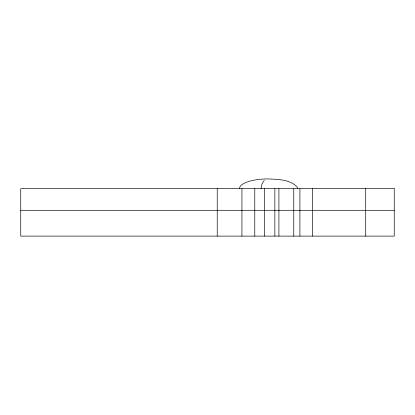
<?xml version="1.0" encoding="UTF-8"?>
<svg xmlns="http://www.w3.org/2000/svg" width="415" height="415" viewBox="0 0 415 415"><rect width="100%" height="100%" fill="white"/><g stroke="black" fill="none" stroke-linecap="round" stroke-linejoin="round"><path stroke-width="0.62" d="M261.144 188.659C261.185 185.702 262.114 182.642 264.272 180.541M239.32 188.659C239.969 184.618 244.461 183.103 247.771 181.754C254.13 179.731 260.812 179.015 267.457 178.891C277.438 179.42 289.468 179.166 296.979 186.755L297.539 188.659M20.75 210.291L394.25 210.291M365.714 188.659L365.714 236.109M312.334 188.659L312.334 236.109M299.915 188.659L299.915 236.109M293.773 188.659L293.773 236.109M278.911 188.659L278.911 236.109M274.865 188.659L274.865 236.109M264.402 188.659L264.402 236.109M254.774 188.659L254.774 236.109M241.935 188.659L241.935 236.109M217.232 188.659L217.232 236.109M394.25 188.659L20.75 188.659L20.75 236.109L394.25 236.109L394.25 188.659"/></g></svg>
